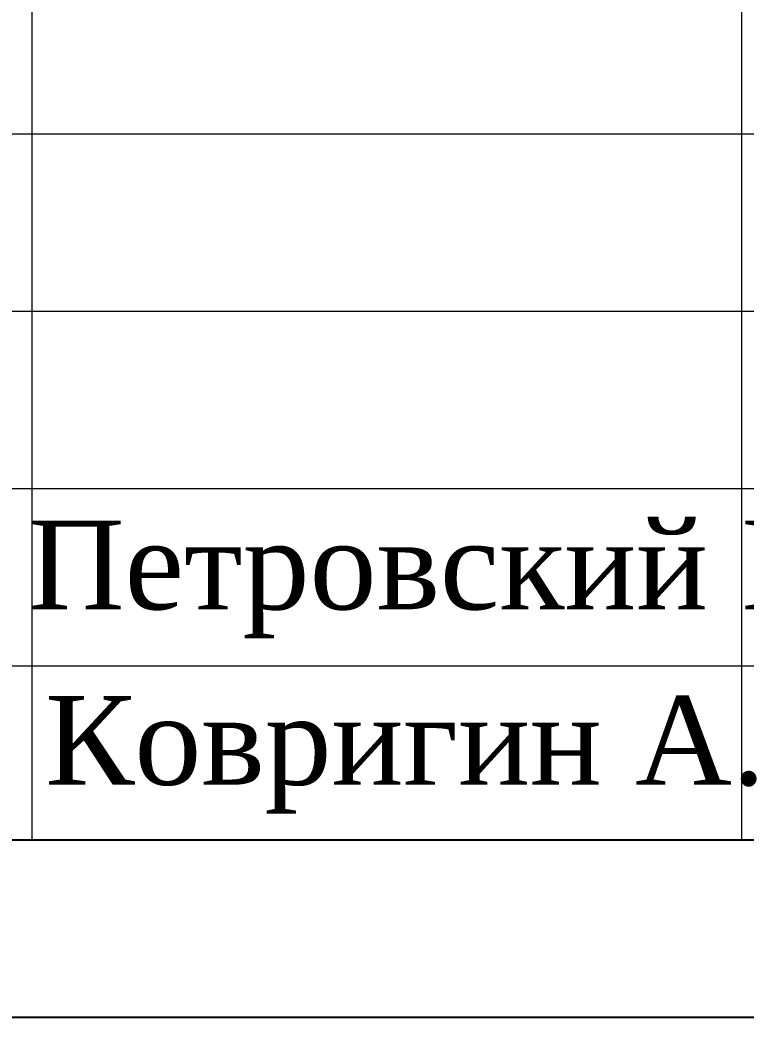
# Model space of a CAD drawing. Header units: millimetres. Extents: x 3380 to 11503, y -2610 to -1453.
# Drawn here: x 11333.07 to 11353.54, y -2610.05 to -2581.95 of the extents above; entities that cross this region are included whole.
import ezdxf
from ezdxf.enums import TextEntityAlignment as Align

# ---------------------------------------------------------------- set-up
doc = ezdxf.new("R2010")
doc.units = ezdxf.units.MM
doc.layers.add('Format', color=10, linetype='Continuous', lineweight=50)
for name, color, linetype in [('Text', 7, 'Continuous'), ('ГЛ_Штамп_РамкаВнутр', 7, 'Continuous'), ('ГЛ_Штамп_Текст', 7, 'Continuous'), ('КОНТУРА', 7, 'Continuous')]:
    doc.layers.add(name, color=color, linetype=linetype)
doc.layers.add('ГЛ_Штамп_РамкаВнеш', color=6, linetype='Continuous', plot=False)
doc.styles.get("Standard").update_dxf_attribs({"font": 'arial.ttf'})
doc.styles.add('ГеологияШтамп', font='times.ttf')

# ---------------------------------------------------------------- blocks, each defined once
blk = doc.blocks.new('*U43')
at = {"layer": 'ГЛ_Штамп_РамкаВнеш'}
blk.add_lwpolyline([(0, 0), (1050, 0), (1050, 297), (0, 297)], close=True, dxfattribs=at)
at = {"layer": 'ГЛ_Штамп_РамкаВнутр'}
blk.add_lwpolyline([(20, 5), (1045, 5), (1045, 292), (20, 292)], close=True, dxfattribs=at)
at = {"layer": 'ГЛ_Штамп_Текст', "style": 'ГеологияШтамп', "flags": 8}
for tag, p in [('Приложение', (1031.674, 288.5)), ('Лист', (1045, 288.5))]:
    blk.add_attdef(tag, text='', height=3, dxfattribs=at).set_placement(p, align=Align.MIDDLE_RIGHT)

msp = doc.modelspace()

# ---------------------------------------------------------------- linework, layer by layer
at = {"color": 0}
msp.add_line((11313.411, -2605.055), (11498.411, -2605.055), dxfattribs=at)
at = {"layer": 'Format', "color": 7, "lineweight": 5}
for p, q in [((11333.411, -2550.246), (11333.411, -2605.055)), ((11353.411, -2550.246), (11353.411, -2605.055)), ((11353.411, -2550.246), (11353.411, -2605.055))]:
    msp.add_line(p, q, dxfattribs=at)
at = {"layer": 'Text', "color": 7, "lineweight": 5}
for p, q in [((11378.411, -2585.169), (11313.411, -2585.169)), ((11378.411, -2590.169), (11313.411, -2590.169)), ((11378.411, -2595.169), (11313.411, -2595.169)), ((11378.411, -2600.169), (11313.411, -2600.169))]:
    msp.add_line(p, q, dxfattribs=at)

# ---------------------------------------------------------------- block references
at = {"color": 7}
msp.add_blockref('*U43', (10453.411, -2610.055), dxfattribs=at)

# ---------------------------------------------------------------- texts
at = {"layer": 'КОНТУРА', "color": 7, "linetype": 'Continuous', "lineweight": 15, "char_height": 2.5, "attachment_point": 1}
for s, insert in [('\\pi25.25;{\\fTimes New Roman|b0|i0|c204|p18;Петровский Н.}', (11308.047, -2596.064)), ('\\pi22.112;{\\fTimes New Roman|b0|i0|c204|p18;Ковригин А.}', (11311.669, -2601.009))]:
    msp.add_mtext_dynamic_manual_height_columns(s, width=63.74398, gutter_width=1, heights=[0], dxfattribs=dict(at, insert=insert))

doc.saveas('drawing.dxf')
